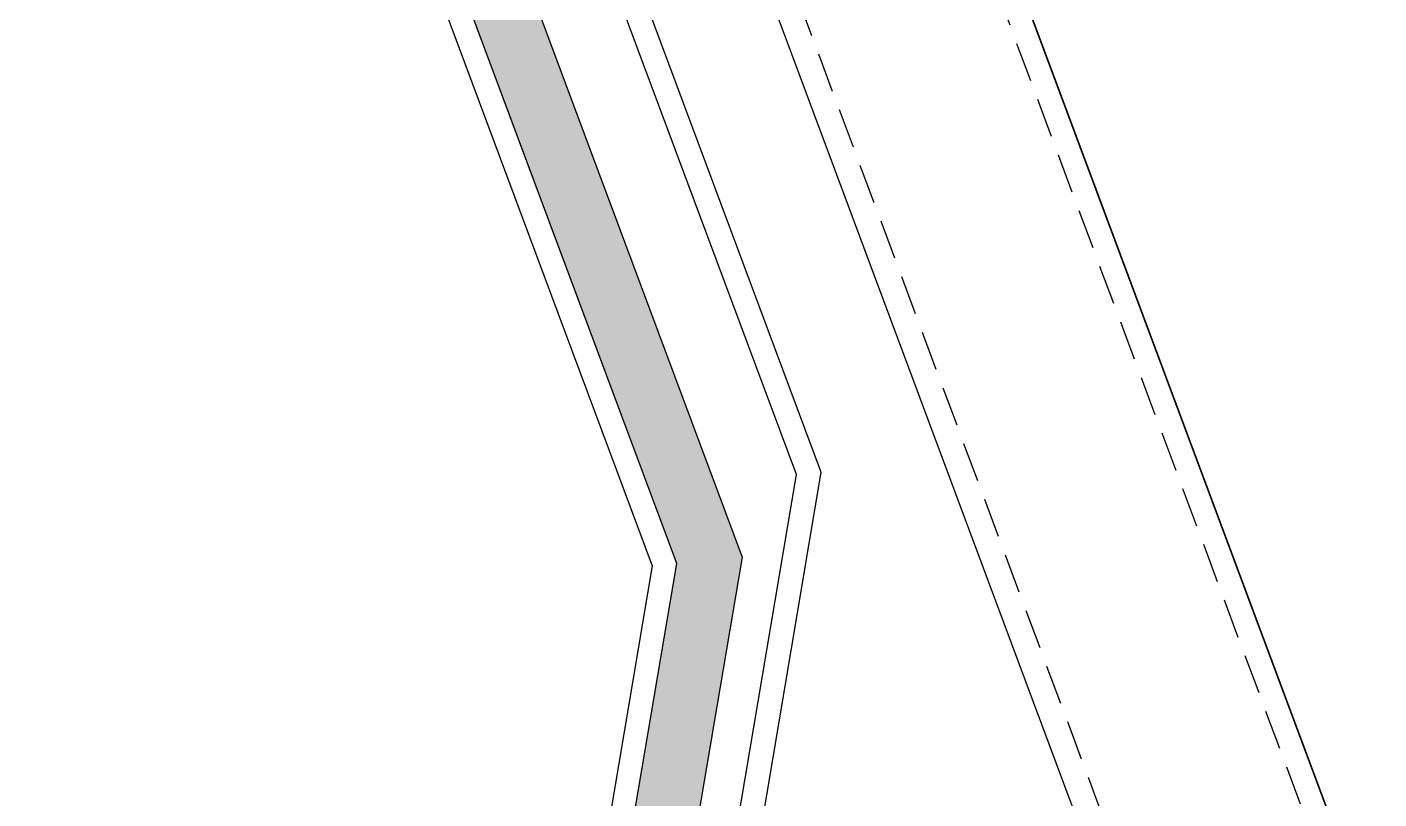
# Model space of a CAD drawing. Extents: x 12199666 to 24617114, y 1197707 to 2548648.
# Drawn here: x 12312335.1 to 12312505.7, y 1287311 to 1287408.5 of the extents above; entities that cross this region are included whole.
import ezdxf

# ---------------------------------------------------------------- set-up
doc = ezdxf.new("R2010")
doc.units = 0
doc.header["$LTSCALE"] = 10
doc.header["$MEASUREMENT"] = 0
doc.linetypes.add('TX-PLAN-T1-F11$0$DASHED', pattern=[0.75, 0.5, -0.25])
doc.layers.add('TX-PLAN-T1-F11$0$_EDO-ALUMINIUM-SECTION', color=90, linetype='Continuous', lineweight=30)
doc.layers.add('TX-PLAN-T1-F11$0$幕墙线', color=114, linetype='Continuous', lineweight=30)
for name, color, linetype in [('TX-PLAN-T1-F11$0$F-Alum', 4, 'Continuous'), ('TX-PLAN-T1-F11$0$F-dashed line', 8, 'TX-PLAN-T1-F11$0$DASHED'), ('TX-PLAN-T1-F11$0$Hatch', 8, 'Continuous')]:
    doc.layers.add(name, color=color, linetype=linetype)

# ---------------------------------------------------------------- blocks, each defined once
blk = doc.blocks.new('TX-PLAN-T1-F11$0$TY001')
at = {"layer": 'TX-PLAN-T1-F11$0$Hatch'}
h = blk.add_hatch(dxfattribs=at)
h.set_pattern_fill('ANGLE', color=256, scale=10, angle=30.016)
h.set_pattern_definition([(30.016, (7246.2216, 83575.3152), (-1.37566501, 2.381185795), [2, -0.75]), (120.016, (7246.2216, 83575.3152), (-2.381185795, -1.37566501), [2, -0.75])])
h.paths.add_polyline_path([(350.23, -354.68), (354.25, -361.66), (322.39, -380.07), (322.39, -425.9), (402.06, -563.8), (395.13, -567.8), (314.39, -428.05), (314.4, -375.44), (343.33, -358.73), (343.39, -358.64)])
at = {"layer": 'TX-PLAN-T1-F11$0$F-Alum', "flags": 128}
for points in [[(53.01, -31.8), (390.07, -615.22)], [(27.04, -46.81), (364.1, -630.23)]]:
    blk.add_lwpolyline(points, dxfattribs=at)
at = {"layer": 'TX-PLAN-T1-F11$0$F-Alum'}
for points in [[(439.37, -573.33), (418.12, -585.61), (325.39, -425.1), (325.39, -381.8), (399.2, -339.16, -0.414214), (400.56, -339.52), (502.09, -515.26, -0.414214), (501.73, -516.63), (442.47, -550.86, 0.414214), (442.4, -551.14), (451.25, -566.47)], [(309.35, -439.5), (405.35, -605.69), (437.15, -587.32), (438.65, -589.92), (435.19, -591.92), (435.19, -591.92), (404.26, -609.79), (306.48, -440.54, -0.131724), (306.35, -440.04), (306.35, -376.59), (335.2, -359.92), (336.7, -362.51), (309.35, -378.32), (309.35, -439.5)]]:
    blk.add_lwpolyline(points, format="xyb", dxfattribs=at)
blk.add_lwpolyline([(322.39, -380.07), (322.39, -425.9), (405.99, -570.61)], dxfattribs=at)
at = {"layer": 'TX-PLAN-T1-F11$0$F-dashed line', "flags": 128}
for points in [[(50.28, -33.38), (387.33, -616.8)], [(29.58, -45.34), (366.63, -628.76)]]:
    blk.add_lwpolyline(points, dxfattribs=at)
at = {"layer": 'TX-PLAN-T1-F11$0$Hatch'}
blk.add_lwpolyline([(350.23, -354.68), (354.25, -361.66), (322.39, -380.07), (322.39, -425.9), (402.06, -563.8), (395.13, -567.8), (314.39, -428.05), (314.4, -375.44), (343.33, -358.73), (343.39, -358.64), (350.23, -354.68), (350.23, -354.68)], dxfattribs=at)
blk = doc.blocks.new('TX-PLAN-T1-F11$0$A$C21521A5F')
at = {"rotation": 90}
blk.add_blockref('TX-PLAN-T1-F11$0$TY001', (388.72, 9260.22, 0), dxfattribs=at)
blk = doc.blocks.new('TX-PLAN-T1-F11$0$标准层幕墙0118')
at = {"color": 3, "rotation": 90}
blk.add_blockref('TX-PLAN-T1-F11$0$A$C21521A5F', (22760.22, 37461.28, 0), dxfattribs=at)
blk = doc.blocks.new('TX-PLAN-T1-F11')
at = {"layer": 'TX-PLAN-T1-F11$0$幕墙线'}
blk.add_lwpolyline([(12298982.63, 1289819.34), (12299352.26, 1289112.99), (12300569.32, 1289566.57), (12300831.36, 1288863.45), (12302048.42, 1289317.03), (12302310.45, 1288613.92), (12303527.51, 1289067.48), (12303789.56, 1288364.36), (12305006.61, 1288817.95), (12305268.66, 1288114.82), (12306485.71, 1288568.4), (12306747.75, 1287865.27), (12307964.81, 1288318.85), (12308226.85, 1287615.73), (12309443.9, 1288069.31), (12309705.94, 1287366.19), (12310923, 1287819.76), (12311185.04, 1287116.64), (12312402.09, 1287570.22), (12312664.14, 1286867.1), (12313881.19, 1287320.68), (12314143.24, 1286617.56), (12315360.29, 1287071.14)], dxfattribs=at)
at = {"layer": 'TX-PLAN-T1-F11$0$_EDO-ALUMINIUM-SECTION', "rotation": 350.4236156863823}
blk.add_blockref('TX-PLAN-T1-F11$0$标准层幕墙0118', (12293055.45, 1251790.44), dxfattribs=at)

msp = doc.modelspace()

# ---------------------------------------------------------------- block references
msp.add_blockref('TX-PLAN-T1-F11', (0, 0))

doc.saveas('drawing.dxf')
